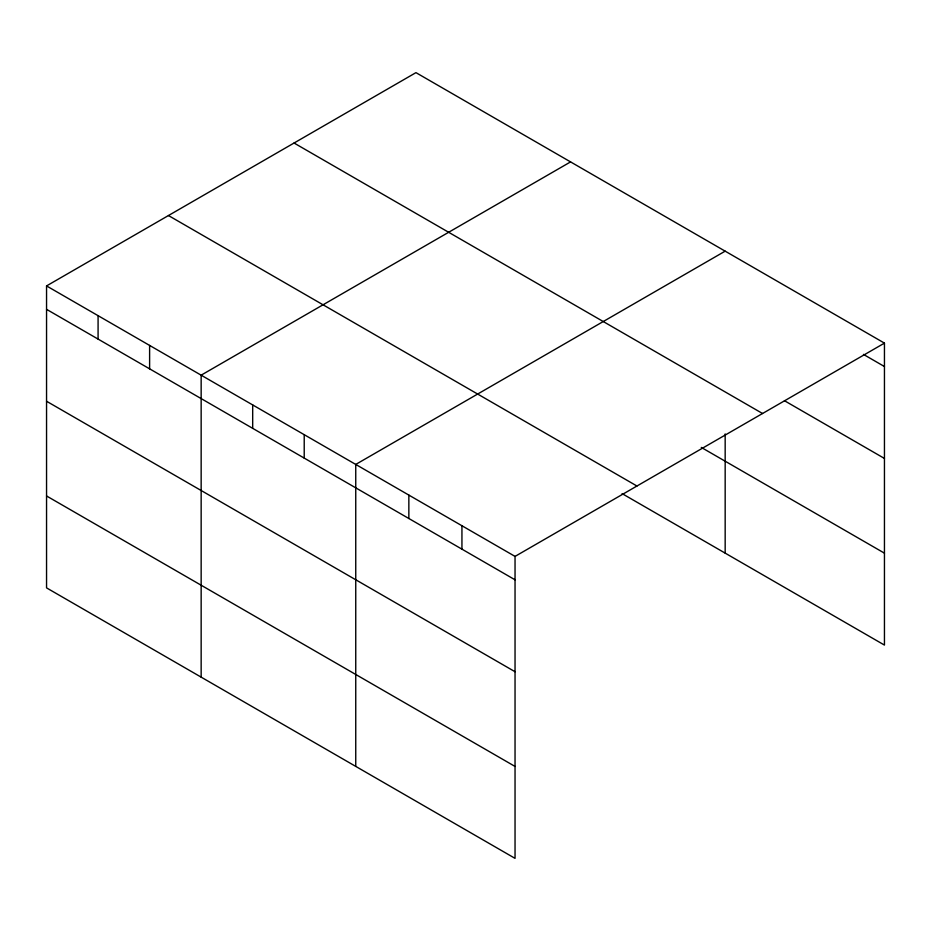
<?xml version="1.0" encoding="UTF-8"?>
<svg xmlns="http://www.w3.org/2000/svg" width="931" height="931" viewBox="0 0 931 931"><rect width="100%" height="100%" fill="white"/><g stroke="black" fill="none" stroke-linecap="round" stroke-linejoin="round"><path stroke-width="1.4" d="M46.55 285.922L515.041 556.401L515.041 858.359L46.55 587.88L46.55 285.922L415.959 72.641L884.45 343.12L884.45 645.078L622.094 493.616M570.563 161.901L201.154 375.17L201.154 677.14M725.168 251.149L355.747 464.429L355.747 766.399M515.041 556.401L884.45 343.12M863.456 354.408L884.45 366.535M784.437 400.702L884.45 458.448M294.056 143.025L762.547 413.504M701.287 447.415L884.45 553.165M168.453 215.538L636.944 486.017M46.55 309.336L515.041 579.804M46.55 401.249L515.041 671.728M46.55 495.967L515.041 766.434M725.168 433.927L725.168 553.119M461.939 525.736L461.939 549.15M408.849 495.083L408.849 518.497M304.216 434.684L304.216 458.099M252.685 404.927L252.685 428.341M149.612 345.424L149.612 368.839M98.081 315.667L98.081 339.082"/></g></svg>
